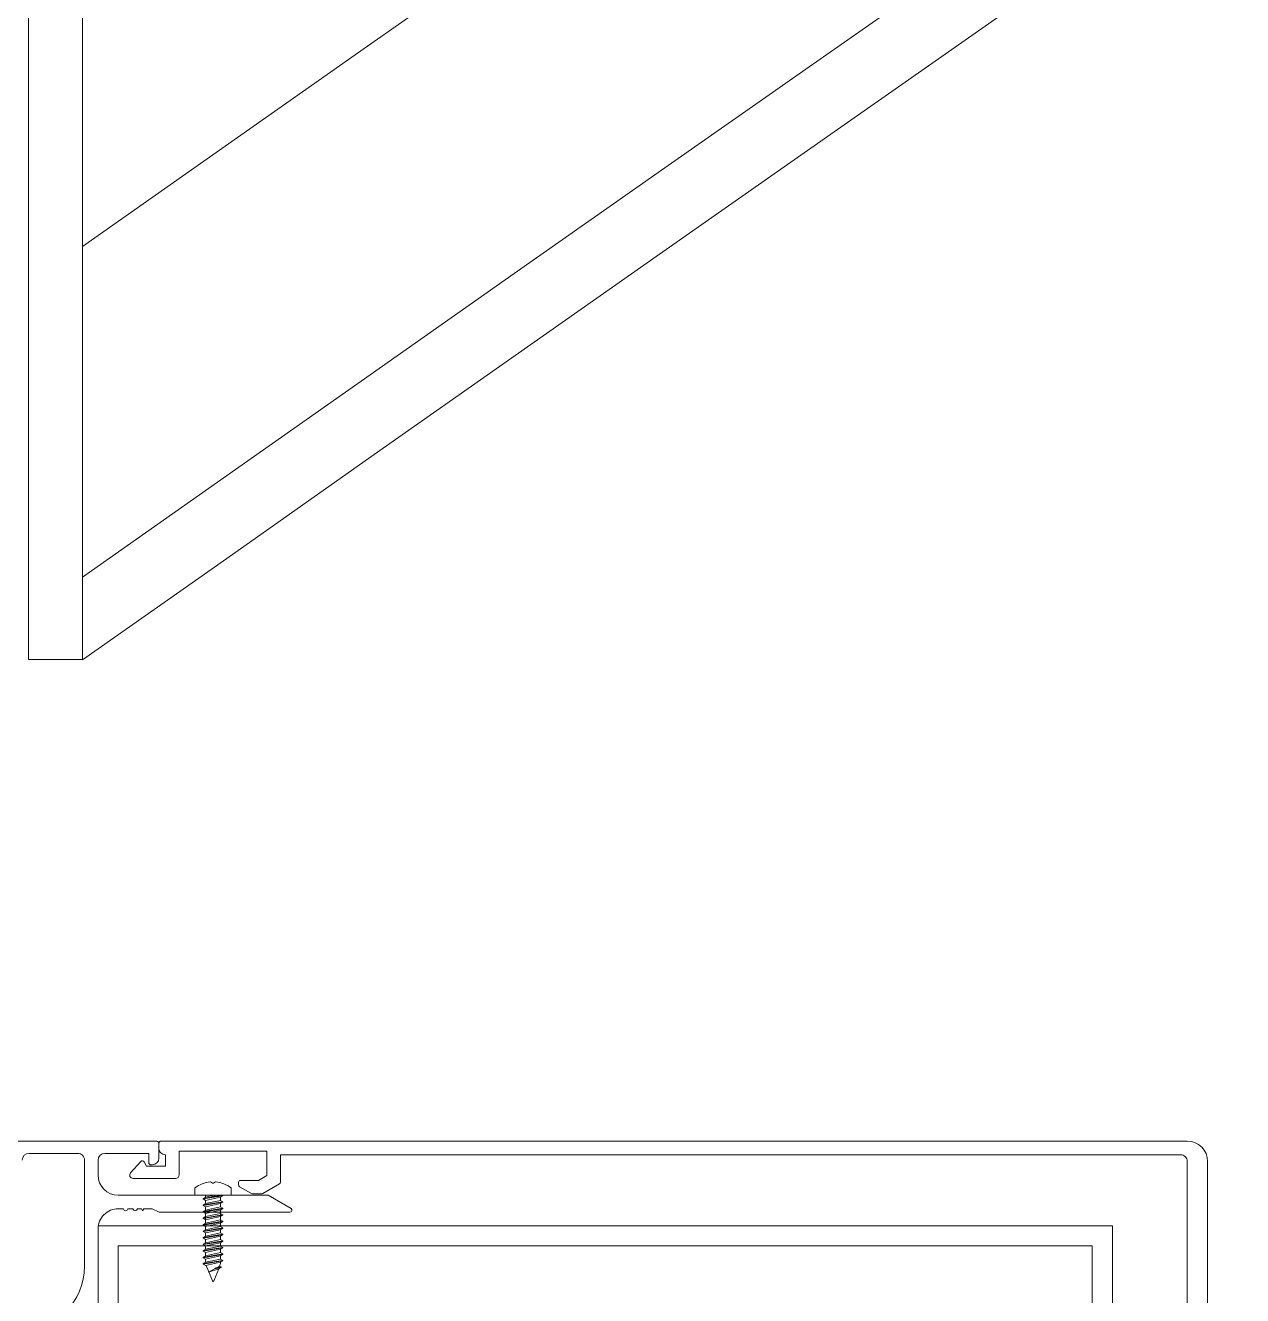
# Model space of a CAD drawing. Extents: x -1701 to 23780, y -363 to 7742.
# Drawn here: x 7110.02 to 7128.02, y 851.97 to 870.75 of the extents above; entities that cross this region are included whole.
import ezdxf

# ---------------------------------------------------------------- set-up
doc = ezdxf.new("R2010")
doc.units = 0
doc.header["$LTSCALE"] = 25
doc.header["$MEASUREMENT"] = 0
doc.linetypes.add('Audi$0$DOT2', pattern=[0.125, 0, -0.125])
doc.linetypes.add('Audi$0$HIDDEN', pattern=[0.375, 0.25, -0.125])
doc.layers.get('0').update_dxf_attribs({"color": 9, "lineweight": 9})
for name, color, linetype, lineweight in [('Audi$0$06C', 8, 'Continuous', 9), ('Audi$0$06D', 8, 'Continuous', 9), ('Audi$0$10', 8, 'Continuous', 9), ('Audi$0$11', 8, 'Continuous', 9), ('Audi$0$20', 8, 'Audi$0$DOT2', 9)]:
    doc.layers.add(name, color=color, linetype=linetype, lineweight=lineweight)

# ---------------------------------------------------------------- blocks, each defined once
blk = doc.blocks.new('*U4801')
at = {"layer": 'Audi$0$10'}
for p, q in [((-2.559022459443268, -14.43459761733265), (-2.450000039438064, -14.43459761733265)), ((-2.450000039438064, -14.97579761732413), (-2.450000039438064, -14.43459761733265)), ((-2.443013996195134, -14.55865602082667), (-2.450000579336856, -14.55865602082667)), ((-2.402781799655542, -14.85173914253391), (-2.450000068692645, -14.56477674680445)), ((-2.443013996195134, -14.55865602082667), (-2.394788408237956, -14.85173914253391)), ((-2.423016321478883, -14.59329333794993), (-2.443013996195134, -14.55865602082667)), ((-2.374554710708537, -14.59329333794993), (-2.423016321478883, -14.59329333794993)), ((-2.37479085563933, -14.81710182541064), (-2.423016321478883, -14.59329333794993)), ((-2.35455691387466, -14.55865602082667), (-2.374554710708537, -14.59329333794993)), ((-2.374554588591138, -14.59329333794993), (-2.32632912275136, -14.81710182541064)), ((-2.34656370563317, -14.55865602082667), (-2.35455691387466, -14.55865602082667)), ((-2.306331509093581, -14.85173914253391), (-2.35455691387466, -14.55865602082667)), ((-2.326566030917375, -14.59329333794993), (-2.34656370563317, -14.55865602082667)), ((-2.34656370563317, -14.55865602082667), (-2.298338117675996, -14.85173914253391)), ((-2.27810438961734, -14.59329333794993), (-2.326566030917375, -14.59329333794993)), ((-2.278340565077371, -14.81710182541064), (-2.326566030917375, -14.59329333794993)), ((-2.25810659278346, -14.55865602082667), (-2.27810438961734, -14.59329333794993)), ((-2.278104267499939, -14.59329333794993), (-2.229878801660162, -14.81710182541064)), ((-2.25011338454243, -14.55865602082667), (-2.25810659278346, -14.55865602082667)), ((-2.209881188002384, -14.85173914253391), (-2.25810659278346, -14.55865602082667)), ((-2.230115709826179, -14.59329333794993), (-2.25011338454243, -14.55865602082667)), ((-2.25011338454243, -14.55865602082667), (-2.201887796585253, -14.85173914253391)), ((-2.181890243986629, -14.81710182541064), (-2.230115709826179, -14.59329333794993)), ((-2.181654068526595, -14.59329333794993), (-2.230115709826634, -14.59329333794993)), ((-2.16165627169272, -14.55865602082667), (-2.181654068526595, -14.59329333794993)), ((-2.181653946409198, -14.59329333794993), (-2.133428480569419, -14.81710182541064)), ((-2.177215067642748, -14.59329333794993), (-1.988752876814544, -14.59329333795085)), ((-2.153663063451459, -14.55865602082667), (-2.16165627169272, -14.55865602082667)), ((-2.113430866911642, -14.85173914253391), (-2.16165627169272, -14.55865602082667)), ((-2.133665388735435, -14.59329333794993), (-2.153663063451459, -14.55865602082667)), ((-2.153663063451459, -14.55865602082667), (-2.105437475494511, -14.85173914253391)), ((-2.085439922895659, -14.81710182541064), (-2.133665388735435, -14.59329333794993)), ((-2.085203747435854, -14.59329333794993), (-2.133665388735892, -14.59329333794993)), ((-2.065205950601749, -14.55865602082667), (-2.085203747435854, -14.59329333794993)), ((-2.085203625318229, -14.59329333794993), (-2.036978159478678, -14.81710182541064)), ((-2.057212742360718, -14.55865602082667), (-2.065205950601749, -14.55865602082667)), ((-2.016980545820899, -14.85173914253391), (-2.065205950601749, -14.55865602082667)), ((-2.037215067644694, -14.59329333794993), (-2.057212742360718, -14.55865602082667)), ((-2.057212742360718, -14.55865602082667), (-2.00898715440354, -14.85173914253391)), ((-1.988989601804916, -14.81710182541064), (-2.037215067644694, -14.59329333794993)), ((-1.968755202098293, -14.55865602082667), (-1.988752876814544, -14.59329333795085)), ((-1.988752876814544, -14.59329333795085), (-1.940527288857365, -14.81710182541064)), ((-1.968755202098293, -14.55865602082667), (-1.960761810680708, -14.55865602082667)), ((-1.920529675200043, -14.85173914253391), (-1.968755202098293, -14.55865602082667)), ((-1.940764197022928, -14.59329333794993), (-1.960761810680708, -14.55865602082667)), ((-1.960761810680708, -14.55865602082667), (-1.912536405899857, -14.85173914253391)), ((-1.892302555723347, -14.59329333794993), (-1.940764197022928, -14.59329333794993)), ((-1.892538731183378, -14.81710182541064), (-1.940764197022928, -14.59329333794993)), ((-1.872304819948167, -14.55865602082667), (-1.892302555723347, -14.59329333794993)), ((-1.892302433605493, -14.59329333794993), (-1.84407702882487, -14.81710182541064)), ((-1.824079354108389, -14.85173914253391), (-1.872304819948167, -14.55865602082667)), ((-1.86431155064821, -14.55865602082667), (-1.872304819948167, -14.55865602082667)), ((-1.86431155064821, -14.55865602082667), (-1.816085962690804, -14.85173914253391)), ((-1.844313875931732, -14.59329333794993), (-1.86431155064821, -14.55865602082667)), ((-1.796088410091724, -14.81710182541064), (-1.844313875931732, -14.59329333794993)), ((-1.795852234631468, -14.59329333794993), (-1.844313875931732, -14.59329333794993)), ((-1.775854559915669, -14.55865602082667), (-1.79585223463192, -14.59329333795085)), ((-1.79585223463192, -14.59329333795085), (-1.747626646674745, -14.81710182541064)), ((-1.775854559915669, -14.55865602082667), (-1.767861168498086, -14.55865602082667)), ((-1.727629033017193, -14.85173914253391), (-1.775854559915669, -14.55865602082667)), ((-1.747863554840535, -14.59329333794993), (-1.767861168498086, -14.55865602082667)), ((-1.767861168498086, -14.55865602082667), (-1.719635763717006, -14.85173914253391)), ((-1.747863554840535, -14.59329333794993), (-1.699401364011293, -14.59329333795085)), ((-1.699638089000984, -14.81710182541064), (-1.747863554840535, -14.59329333794993)), ((-1.679403689295043, -14.55865602082667), (-1.699401364011293, -14.59329333795085)), ((-1.699401364011293, -14.59329333795085), (-1.651175776054343, -14.81710182541064)), ((-1.631178162396565, -14.85173914253391), (-1.679403689295043, -14.55865602082667)), ((-1.679403689295043, -14.55865602082667), (-1.671410297877911, -14.55865602082667)), ((-1.671410297877911, -14.55865602082667), (-1.623184893096604, -14.85173914253391)), ((-1.651412684220133, -14.59329333794993), (-1.671410297877911, -14.55865602082667)), ((-1.603187218380355, -14.81710182541064), (-1.651412684220133, -14.59329333794993)), ((-1.602950798685071, -14.59329333794993), (-1.651412684220133, -14.59329333794993)), ((-1.582953062909894, -14.55865602082667), (-1.602950798685071, -14.59329333794993)), ((-1.602950676567216, -14.59329333794993), (-1.554725149668739, -14.81710182541064)), ((-1.534727474952715, -14.85173914253391), (-1.582953062909894, -14.55865602082667)), ((-1.582953062909894, -14.55865602082667), (-1.574959793609706, -14.55865602082667)), ((-1.574959793609706, -14.55865602082667), (-1.526734327770383, -14.85173914253391)), ((-1.554962118893456, -14.59329333794993), (-1.574959793609706, -14.55865602082667)), ((-1.506736653053905, -14.81710182541064), (-1.554962118893456, -14.59329333794993)), ((-1.50650023335862, -14.59329333794993), (-1.554962118893456, -14.59329333794993)), ((-1.486501886995083, -14.55865602082667), (-1.50650023335862, -14.59329333794993)), ((-1.438276543273389, -14.85173914253391), (-1.486501886995083, -14.55865602082667)), ((-1.478509228283255, -14.55865602082667), (-1.486501886995083, -14.55865602082667)), ((-1.478509228283255, -14.55865602082667), (-1.430283640326306, -14.85173914253391)), ((-1.458511126155428, -14.59329333794993), (-1.478509228283255, -14.55865602082667)), ((-1.410286026668527, -14.81710182541064), (-1.458511126155428, -14.59329333794993)), ((-1.440941210608853, -14.59329333794993), (-1.458511126155428, -14.59329333794993)), ((-1.401988928751791, -14.60691403101009), (-1.440941210608853, -14.59329333794993)), ((-1.390051443786489, -14.58623811508096), (-1.401988928751791, -14.60691403101009)), ((-1.401988928751791, -14.60691403101009), (-1.313834850753949, -14.77265785351938)), ((-1.374102700587229, -14.65934382302657), (-1.390051443786489, -14.58623811508096)), ((-1.382058357662856, -14.58623811508096), (-1.390051443786489, -14.58623811508096)), ((-1.362060682946377, -14.62087329514634), (-1.382058357662856, -14.58623811508096)), ((-1.382058357662856, -14.58623811508096), (-1.360550637625294, -14.68482409001534)), ((-1.313834850753949, -14.77265785351938), (-1.362060682946377, -14.62087329514634)), ((-1.182124656957113, -14.69513753286992), (-1.362060682946377, -14.62087329514634)), ((-2.450000042443035, -14.69077421556358), (-2.422779413313094, -14.81710182541064)), ((-2.422779230136768, -14.81710182541064), (-2.450000016124988, -14.81710183108134)), ((-2.422779413313094, -14.81710182541064), (-2.402781799655542, -14.85173914253391)), ((-2.422779230136768, -14.81710182541064), (-2.402781799655542, -14.85173914253391)), ((-2.394788408237956, -14.85173914253391), (-2.37479085563933, -14.81710182541064)), ((-2.32632923182683, -14.81710131920408), (-2.374790563385488, -14.81710131920408)), ((-2.32632912275136, -14.81710182541064), (-2.306331509093581, -14.85173914253391)), ((-2.326328939574806, -14.81710182541064), (-2.306331509093581, -14.85173914253391)), ((-2.298338117675996, -14.85173914253391), (-2.278340565077371, -14.81710182541064)), ((-2.278340565077371, -14.81710182541064), (-2.229878618483609, -14.81710182541064)), ((-2.229878801660162, -14.81710182541064), (-2.209881188002384, -14.85173914253391)), ((-2.229878618483609, -14.81710182541064), (-2.209881188002384, -14.85173914253391)), ((-2.036978159477996, -14.81710182541064), (-2.225439922894167, -14.81710182541064)), ((-2.201887796585253, -14.85173914253391), (-2.181890243986629, -14.81710182541064)), ((-2.181890243986629, -14.81710182541064), (-2.133428297392867, -14.81710182541064)), ((-2.181890243986629, -14.81710182541064), (-2.133428297392867, -14.81710182541064)), ((-2.133428480569419, -14.81710182541064), (-2.113430866911642, -14.85173914253391)), ((-2.133428297392867, -14.81710182541064), (-2.113430866911642, -14.85173914253391)), ((-2.105437475494511, -14.85173914253391), (-2.085439922895659, -14.81710182541064)), ((-2.085439922895659, -14.81710182541064), (-2.036977976302123, -14.81710182541064)), ((-2.085439922895659, -14.81710182541064), (-2.036977976302123, -14.81710182541064)), ((-2.036978159478678, -14.81710182541064), (-2.016980545820899, -14.85173914253391)), ((-2.036977976302123, -14.81710182541064), (-2.016980545820899, -14.85173914253391)), ((-2.00898715440354, -14.85173914253391), (-1.988989601804916, -14.81710182541064)), ((-1.988989601803778, -14.81710182541064), (-1.940527410974766, -14.81710182541064)), ((-1.988989601804916, -14.81710182541064), (-1.940527655211155, -14.81710182541064)), ((-1.940527410974766, -14.81710182541064), (-1.920529675200043, -14.85173914253391)), ((-1.940527288857365, -14.81710182541064), (-1.920529675200043, -14.85173914253391)), ((-1.912536405899857, -14.85173914253391), (-1.892538731183378, -14.81710182541064)), ((-1.892538731183378, -14.81710182541064), (-1.844076784589615, -14.81710182541064)), ((-1.84407702882487, -14.81710182541064), (-1.824079354108389, -14.85173914253391)), ((-1.844076784589615, -14.81710182541064), (-1.824079354108389, -14.85173914253391)), ((-1.816085962690804, -14.85173914253391), (-1.796088410091724, -14.81710182541064)), ((-1.747626646674745, -14.81710182541064), (-1.796088410091724, -14.81710182541064)), ((-1.747626768792144, -14.81710182541064), (-1.727629033017193, -14.85173914253391)), ((-1.747626646674745, -14.81710182541064), (-1.727629033017193, -14.85173914253391)), ((-1.719635763717006, -14.85173914253391), (-1.699638089000984, -14.81710182541064)), ((-1.699638089000984, -14.81710182541064), (-1.651175898171969, -14.81710182541064)), ((-1.651175898171969, -14.81710182541064), (-1.631178162396565, -14.85173914253391)), ((-1.651175776054343, -14.81710182541064), (-1.631178162396565, -14.85173914253391)), ((-1.623184893096604, -14.85173914253391), (-1.603187218380355, -14.81710182541064)), ((-1.603187218380355, -14.81710182541064), (-1.554725332845521, -14.81710182541064)), ((-1.554725332845521, -14.81710182541064), (-1.534727474952715, -14.85173914253391)), ((-1.554725149668739, -14.81710182541064), (-1.534727474952715, -14.85173914253391)), ((-1.526734327770383, -14.85173914253391), (-1.506736653053905, -14.81710182541064)), ((-1.506736653053905, -14.81710182541064), (-1.458274706460144, -14.81710182541064)), ((-1.458274706460144, -14.81710182541064), (-1.438276543273389, -14.85173914253391)), ((-1.430283640326306, -14.85173914253391), (-1.410286026668527, -14.81710182541064)), ((-1.412433770155814, -14.80713330374965), (-1.182124656957113, -14.71525763049158)), ((-1.410286026668527, -14.81710182541064), (-1.412433770155814, -14.80713330374965)), ((-1.360550637625294, -14.68482409001534), (-1.374102700587229, -14.65934382302657)), ((-1.174984928701007, -14.70519758168029), (-1.182124656957113, -14.69513753286992)), ((-1.182124656957113, -14.71525763049158), (-1.174984928701007, -14.70519758168029)), ((-2.559022459443268, -14.97579761732413), (-2.450000039438064, -14.97579761732413)), ((-2.402781799655542, -14.85173914253391), (-2.394788408237956, -14.85173914253391)), ((-2.306331509093581, -14.85173914253391), (-2.298338117675996, -14.85173914253391)), ((-2.209881188002384, -14.85173914253391), (-2.201887796585253, -14.85173914253391)), ((-2.113430866911642, -14.85173914253391), (-2.105437475494511, -14.85173914253391)), ((-2.016980545820899, -14.85173914253391), (-2.00898715440354, -14.85173914253391)), ((-1.920529675200043, -14.85173914253391), (-1.912536405899857, -14.85173914253391)), ((-1.824079354108389, -14.85173914253391), (-1.816085962690804, -14.85173914253391)), ((-1.727629033017193, -14.85173914253391), (-1.719635763717006, -14.85173914253391)), ((-1.631178162396565, -14.85173914253391), (-1.623184893096604, -14.85173914253391)), ((-1.534727474952715, -14.85173914253391), (-1.526734327770383, -14.85173914253391)), ((-1.438276543273389, -14.85173914253391), (-1.430283640326306, -14.85173914253391))]:
    blk.add_line(p, q, dxfattribs=at)
for points in [[(2.950000000026932, 0), (-2.950000000026932, 0, 0.4142135623730951), (-3.250000000022566, -0.3000000000020009), (-3.250000000022566, -15.47743854311375, 0.4700431714390087), (-3.220000000018274, -15.50519760309089), (-3.150000000024022, -15.50519760309089, 0.4303272441157734), (-3.050000000013767, -15.40743854311313), (-2.88000000002097, -15.40743854311313), (-2.88000000002097, -15.68743854311378), (-2.945000000022273, -15.72496631061222, 0.5081417899848629), (-2.950171738028473, -15.77315295001699), (-2.783619563369085, -15.92444833858644, 0.6509713219855064), (-2.70000000001886, -15.88743854311359), (-2.70000000001886, -15.25743854310985, 0.4142135623730951), (-2.750000000018133, -15.20743854311331), (-3.100000000024747, -15.20743854311331), (-3.100000000024747, -13.90743854310312), (-2.741354626528561, -13.90743854310312), (-2.670000000014681, -14.03102838159248), (-2.670000000014681, -14.29743854310254, 0.4142135623729841), (-2.640000000022098, -14.32743854310684), (-2.602790561932408, -14.32743854310684, 0.2679491924310548), (-2.576809799819955, -14.31243854310469), (-2.474019237897605, -14.13440006733435, 0.1316524975873909), (-2.470000000017591, -14.11940006733221), (-2.470000000017591, -13.9854770188831, 0.1316524975873767), (-2.474019237909315, -13.97047701888186), (-2.617224318658998, -13.72243854309909, 0.2679491924311388), (-2.643205080771565, -13.70743854310331), (-3.050000000013767, -13.70743854310331), (-3.050000000013767, -0.4000000000032742, -0.4142135623730951), (-2.950000000026932, -0.3000000000020009), (2.950000000026932, -0.3000000000020009)], [(-0.4500000000051048, -17.55519760310471, 0.4142135623730951), (-1.400000000002874, -16.60519760310126), (-2.970000000021912, -16.60519760310126, 0.4142135623730951), (-3.070000000020456, -16.70519760310253), (-3.070000000020456, -17.42519760310552, 0.4142135623730951), (-2.970000000021912, -17.52519760310679)], [(-3.250000000022566, -18.07519760311334), (-3.250000000022566, -16.60519760310126), (-3.250000000022566, -15.53519760308972, -0.4142135623733171), (-3.220000000018274, -15.50519760309089), (-3.000000000014495, -15.50519760309089, -0.4142135623730951), (-2.90000000001595, -15.60519760309307), (-2.90000000001595, -15.62519760309351, -0.4142135623726511), (-2.930000000020243, -15.65519760309235), (-3.070000000020456, -15.65519760309235), (-3.070000000020456, -16.30519760309744, 0.4142135623730951), (-2.970000000021912, -16.40519760309871), (-2.750000000018133, -16.40519760309871, 0.4142135623730506), (-2.450000000010902, -16.10519760309671), (-2.450000000010902, -14.73519760308409), (-2.420000000018319, -14.70519760308525), (-2.450000000010902, -14.67519760308732), (-2.450000000010902, -13.88821030498002), (-2.255980762131287, -13.55215912730637, -0.767326987979387), (-2.20000000001454, -13.56715912730487), (-2.20000000001454, -15.50272809544003), (-2.250000000013812, -15.60519760309307), (-2.250000000013812, -15.72930506415014), (-2.220000000021228, -15.74662557222564), (-2.250000000013812, -15.76394608030205), (-2.250000000013812, -15.82662557222647, -0.9999999999999998), (-2.250000000013812, -15.88662557222597), (-2.250000000013812, -15.9666255722268, -0.9999999999999998), (-2.250000000013812, -16.02662557222902), (-2.250000000013812, -16.10519760309671, 0.4142135623730951), (-1.950000000018178, -16.40519760309871), (5.68e-14, -16.40519760309871)]]:
    blk.add_lwpolyline(points, format="xyb", dxfattribs=at)
for points in [[(-1.999999999970838, -1.405197603098712), (1.999999999970953, -1.405197603098712), (1.999999999970953, -16.40519760312054), (-1.999999999970839, -16.40519760312054)], [(-1.699999999979636, -1.705197603094344), (1.699999999972361, -1.705197603094344), (1.69999999997236, -16.10519760312581), (-1.699999999979638, -16.10519760312581)]]:
    blk.add_lwpolyline(points, close=True, dxfattribs=at)
for points in [[(-1.50650023335862, -14.59329333794993), (-1.458274706460144, -14.81710182541064)], [(-2.64997006612276, -14.6669537871212), (-2.62776762516688, -14.69694761732899), (-2.62776762516688, -14.71344761732871), (-2.64997006612276, -14.74344144753558)]]:
    blk.add_lwpolyline(points, dxfattribs=at)
for centre, radius, start, end in [((-2.133865798087811, -14.73498735640169), 0.5205690943891569, 144.7573058598477, 172.490489638061), ((-2.133865798087811, -14.6754078782551), 0.5205690943891572, 187.5095103619389, 215.2426941401523)]:
    blk.add_arc(centre, radius, start, end, dxfattribs=at)
blk = doc.blocks.new('Audi')
at = {"layer": 'Audi$0$06C'}
blk.add_lwpolyline([(7676.220965752835, 1215.642991851855), (7737.752225022685, 1104.544368401037, 0.0307912674990787), (7109.424802395207, 704.1492713770676), (7109.424802395207, 847.7020483157648)], format="xyb", dxfattribs=at)
at = {"layer": 'Audi$0$06D'}
blk.add_lwpolyline([(7110.865034053294, 867.4835883441401, -0.0266560827645553), (7669.425492540528, 1217.592695482299), (7645.200579468948, 1261.332325182796, 0.0243268287257914), (7129.771359235392, 941.5953934849622, 0.0243268287257914)], format="xyb", dxfattribs=at)
at = {"layer": 'Audi$0$10'}
blk.add_lwpolyline([(7120.065034053297, 878.8570879964914), (7110.065034053297, 878.8570879964914), (7110.065034053297, 861.3758004655047), (7110.865034053294, 861.3758004655047), (7110.865034053294, 878.0570879964957), (7110.865034053294, 878.0570879964957), (7120.065034053297, 878.0570879964666)], close=True, dxfattribs=at)
at = {"layer": 'Audi$0$11'}
blk.add_lwpolyline([(7129.499999999573, 946.267068855962, -0.0243899093247476), (7646.760824093211, 1266.771169990607), (7674.861714517569, 1216.033215316267, 0.0269317119047572), (7110.865034053294, 862.5917086929294), (7110.865034053294, 861.3684935854035, -0.0270006812678788), (7676.220965752838, 1215.642991851855), (7647.151079483615, 1268.130530490037, 0.0244023692387106), (7129.499999999573, 947.4815581100665)], format="xyb", dxfattribs=at)
at = {"layer": 'Audi$0$20', "linetype": 'Audi$0$HIDDEN'}
blk.add_lwpolyline([(7109.424802395207, 775.3577426353086, -0.0290765032197451), (7709.783409145728, 1155.043854034068)], format="xyb", dxfattribs=at)
at = {"layer": 'Audi$0$10', "rotation": 270}
blk.add_blockref('*U4801', (7127.499999998321, 850.999999453039), dxfattribs=at)

msp = doc.modelspace()

# ---------------------------------------------------------------- block references
at = {"color": 6}
msp.add_blockref('Audi', (0, 0), dxfattribs=at)

doc.saveas('drawing.dxf')
